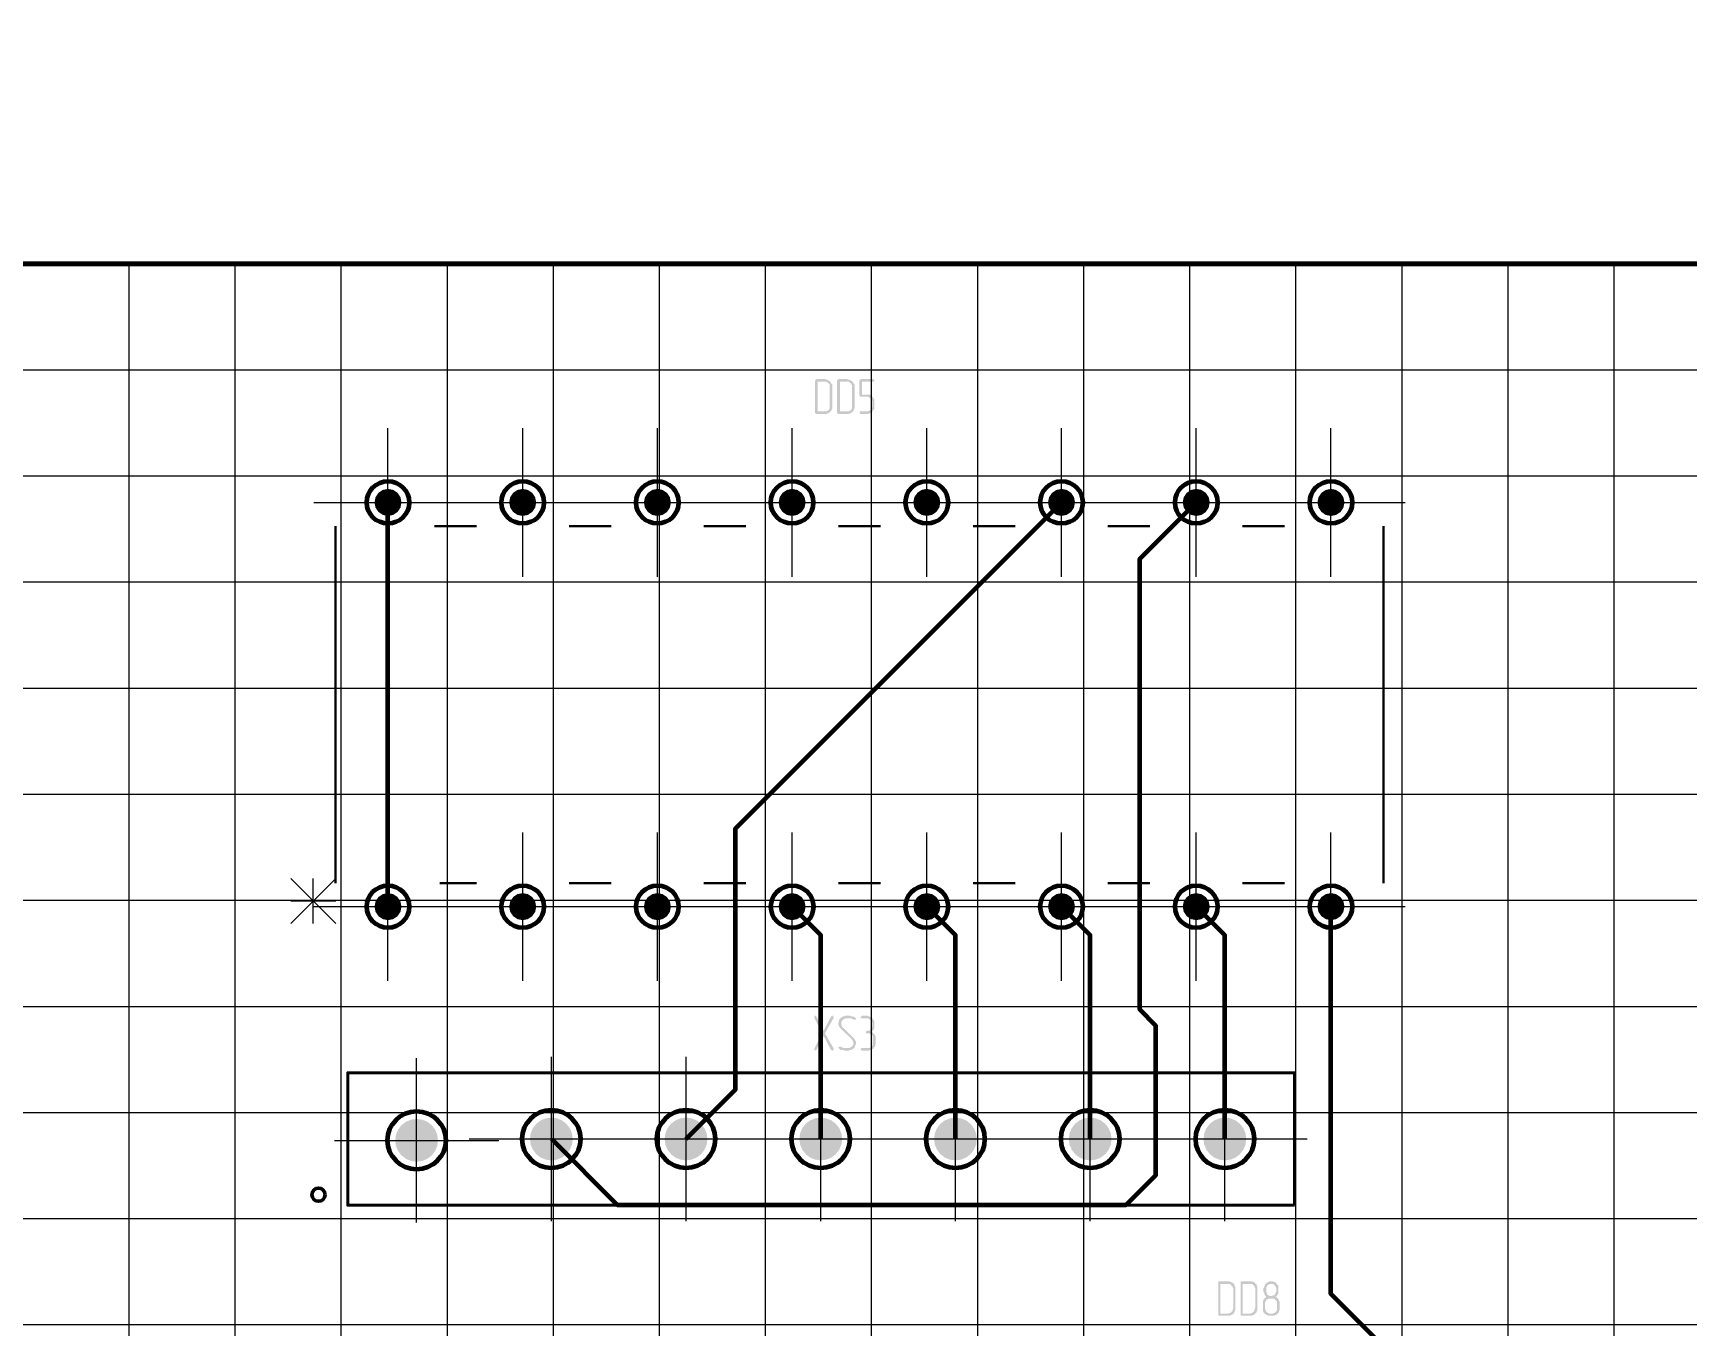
# Model space of a CAD drawing. Extents: x 260 to 1101, y 70 to 664.
# Drawn here: x 506.5 to 568.9, y 521.9 to 570.7 of the extents above; entities that cross this region are included whole.
import ezdxf

# ---------------------------------------------------------------- set-up
doc = ezdxf.new("R2010")
doc.units = 0
doc.header["$MEASUREMENT"] = 0
doc.layers.get('0').update_dxf_attribs({"linetype": 'CONTINUOUS', "lineweight": 15})
doc.layers.get('DEFPOINTS').update_dxf_attribs({"linetype": 'CONTINUOUS'})
doc.layers.add('PDF _Геометрия', color=7, linetype='CONTINUOUS')
doc.layers.add('PDF _Сплошная заливка', color=7, linetype='CONTINUOUS')
doc.styles.add('GOST type A0', font='', dxfattribs={"oblique": 15, "height": 3.5})
doc.styles.get('GOST type A0').set_extended_font_data('GOST type A')
doc.dimstyles.new('ГОСТ type A', dxfattribs={"dimtxt": 3.5, "dimasz": 3, "dimexe": 2, "dimexo": 0, "dimgap": 1, "dimtad": 1, "dimtoh": 1, "dimtxsty": 'GOST type A0', "dimcen": 0, "dimazin": 2, "dimtfac": 1, "dimtmove": 0, "dimatfit": 3, "dimfxl": 1, "dimarcsym": 0})

# ---------------------------------------------------------------- blocks, each defined once
blk = doc.blocks.new('*D4')
at = {"color": 0, "lineweight": -2, "transparency": 16777216}
for p, q in [((370.082, 561.979), (370.082, 583.979)), ((610.126, 561.979), (610.126, 583.979)), ((373.082, 581.979), (607.126, 581.979))]:
    blk.add_line(p, q, dxfattribs=at)
at = {"color": 0, "transparency": 16777216}
for points in [[(373.082, 582.479), (373.082, 581.479), (370.082, 581.979)], [(607.126, 582.479), (607.126, 581.479), (610.126, 581.979)]]:
    blk.add_solid(points, dxfattribs=at)
at = {"layer": 'DEFPOINTS', "color": 0, "transparency": 16777216}
for p in [(610.126, 581.979), (370.082, 561.979), (610.126, 561.979)]:
    blk.add_point(p, dxfattribs=at)
at = {"color": 0, "transparency": 16777216, "insert": (490.104, 584.992), "char_height": 3.5, "attachment_point": 5, "style": 'GOST type A0'}
blk.add_mtext('120±0,1', dxfattribs=at)
blk = doc.blocks.new('*D5')
at = {"color": 0, "lineweight": -2, "transparency": 16777216}
for p, q in [((375.083, 556.979), (375.083, 573.979)), ((605.126, 556.979), (605.126, 573.979)), ((378.083, 571.979), (602.126, 571.979))]:
    blk.add_line(p, q, dxfattribs=at)
at = {"color": 0, "transparency": 16777216}
for points in [[(378.083, 572.479), (378.083, 571.479), (375.083, 571.979)], [(602.126, 572.479), (602.126, 571.479), (605.126, 571.979)]]:
    blk.add_solid(points, dxfattribs=at)
at = {"layer": 'DEFPOINTS', "color": 0, "transparency": 16777216}
for p in [(605.126, 571.979), (375.083, 556.979), (605.126, 556.979)]:
    blk.add_point(p, dxfattribs=at)
at = {"color": 0, "transparency": 16777216, "insert": (490.104, 574.729), "char_height": 3.5, "attachment_point": 5, "style": 'GOST type A0'}
blk.add_mtext('115', dxfattribs=at)

msp = doc.modelspace()

# ---------------------------------------------------------------- hatches: boundary and pattern name
at = {"layer": 'PDF _Сплошная заливка', "transparency": 33554559}
h = msp.add_hatch(color=256, dxfattribs=at)
h.paths.add_polyline_path([(536.354, 557.527), (536.074, 557.527), (536.074, 556.41), (536.379, 556.41), (536.379, 556.41), (536.405, 556.41), (536.43, 556.435), (536.455, 556.435), (536.455, 556.435), (536.481, 556.46), (536.481, 556.46), (536.506, 556.46), (536.506, 556.486), (536.506, 556.511), (536.532, 556.511), (536.532, 556.537), (536.532, 556.562), (536.532, 556.587), (536.532, 557.324), (536.532, 557.349), (536.532, 557.349), (536.532, 557.375), (536.532, 557.375), (536.532, 557.4), (536.532, 557.426), (536.506, 557.451), (536.481, 557.476), (536.481, 557.476), (536.481, 557.476), (536.455, 557.476), (536.455, 557.502), (536.43, 557.502), (536.405, 557.527), (536.379, 557.527)], flags=0)
h.paths.add_polyline_path([(536.379, 557.603), (536.405, 557.603), (536.43, 557.603), (536.455, 557.603), (536.481, 557.578), (536.532, 557.553), (536.557, 557.527), (536.557, 557.527), (536.557, 557.527), (536.557, 557.527), (536.582, 557.502), (536.582, 557.476), (536.608, 557.451), (536.633, 557.426), (536.633, 557.375), (536.633, 557.349), (536.633, 557.349), (536.633, 556.587), (536.633, 556.587), (536.633, 556.587), (536.633, 556.587), (536.633, 556.562), (536.633, 556.562), (536.633, 556.537), (536.608, 556.486), (536.608, 556.46), (536.582, 556.435), (536.557, 556.41), (536.557, 556.384), (536.532, 556.384), (536.532, 556.384), (536.506, 556.359), (536.481, 556.333), (536.43, 556.333), (536.405, 556.308), (536.354, 556.308), (536.023, 556.308), (536.023, 556.308), (535.998, 556.333), (535.998, 556.333), (535.998, 556.333), (535.998, 556.333), (535.973, 556.359), (535.973, 557.578), (535.973, 557.578), (535.973, 557.578), (535.998, 557.578), (535.998, 557.603), (535.998, 557.603), (535.998, 557.603), (536.023, 557.603), (536.023, 557.629), (536.379, 557.629)], flags=0)
h = msp.add_hatch(color=256, dxfattribs=at)
h.paths.add_polyline_path([(537.192, 557.527), (536.913, 557.527), (536.913, 556.41), (537.217, 556.41), (537.217, 556.41), (537.243, 556.41), (537.268, 556.435), (537.268, 556.435), (537.294, 556.435), (537.319, 556.46), (537.319, 556.46), (537.344, 556.46), (537.344, 556.486), (537.344, 556.511), (537.37, 556.511), (537.37, 556.537), (537.37, 556.562), (537.37, 556.587), (537.37, 557.324), (537.37, 557.349), (537.37, 557.349), (537.37, 557.375), (537.37, 557.375), (537.37, 557.4), (537.344, 557.426), (537.344, 557.451), (537.319, 557.476), (537.319, 557.476), (537.319, 557.476), (537.294, 557.476), (537.294, 557.502), (537.268, 557.502), (537.243, 557.527), (537.217, 557.527)], flags=0)
h.paths.add_polyline_path([(537.217, 557.603), (537.243, 557.603), (537.268, 557.603), (537.294, 557.603), (537.319, 557.578), (537.37, 557.553), (537.395, 557.527), (537.395, 557.527), (537.395, 557.527), (537.395, 557.527), (537.421, 557.502), (537.421, 557.476), (537.446, 557.451), (537.471, 557.426), (537.471, 557.375), (537.471, 557.349), (537.471, 557.349), (537.471, 556.587), (537.471, 556.587), (537.471, 556.587), (537.471, 556.587), (537.471, 556.562), (537.471, 556.562), (537.471, 556.537), (537.446, 556.486), (537.446, 556.46), (537.421, 556.435), (537.395, 556.41), (537.395, 556.384), (537.37, 556.384), (537.37, 556.384), (537.344, 556.359), (537.319, 556.333), (537.268, 556.333), (537.243, 556.308), (537.192, 556.308), (536.862, 556.308), (536.862, 556.308), (536.836, 556.333), (536.836, 556.333), (536.836, 556.333), (536.811, 556.333), (536.811, 556.359), (536.811, 557.578), (536.811, 557.578), (536.811, 557.578), (536.811, 557.578), (536.836, 557.603), (536.836, 557.603), (536.836, 557.603), (536.862, 557.603), (536.862, 557.629), (537.192, 557.629)], flags=0)
for points in [[(538.183, 557.603), (538.183, 557.603), (538.208, 557.603), (538.208, 557.603), (538.208, 557.603), (538.208, 557.578), (538.208, 557.578), (538.208, 557.578), (538.208, 557.553), (538.208, 557.553), (538.208, 557.527), (538.208, 557.527), (538.183, 557.527), (538.183, 557.527), (538.157, 557.527), (537.751, 557.527), (537.751, 557.045), (537.954, 557.045), (537.954, 557.045), (537.98, 557.045), (538.005, 557.045), (538.03, 557.045), (538.081, 557.019), (538.107, 556.994), (538.132, 556.968), (538.132, 556.968), (538.157, 556.968), (538.157, 556.943), (538.183, 556.918), (538.183, 556.892), (538.208, 556.867), (538.208, 556.816), (538.208, 556.791), (538.208, 556.587), (538.208, 556.587), (538.208, 556.587), (538.208, 556.587), (538.208, 556.562), (538.208, 556.562), (538.208, 556.537), (538.208, 556.486), (538.183, 556.46), (538.157, 556.435), (538.132, 556.41), (538.132, 556.384), (538.132, 556.384), (538.107, 556.384), (538.081, 556.359), (538.056, 556.333), (538.005, 556.333), (537.98, 556.308), (537.929, 556.308), (537.7, 556.308), (537.7, 556.308), (537.675, 556.333), (537.675, 556.333), (537.675, 556.333), (537.675, 556.333), (537.649, 556.359), (537.649, 556.359), (537.649, 556.359), (537.649, 556.359), (537.675, 556.384), (537.675, 556.384), (537.675, 556.384), (537.675, 556.41), (537.7, 556.41), (537.7, 556.41), (537.954, 556.41), (537.954, 556.41), (537.98, 556.41), (538.005, 556.435), (538.03, 556.435), (538.056, 556.435), (538.056, 556.46), (538.081, 556.46), (538.081, 556.46), (538.081, 556.486), (538.107, 556.511), (538.107, 556.511), (538.107, 556.537), (538.132, 556.562), (538.132, 556.587), (538.132, 556.791), (538.132, 556.791), (538.132, 556.791), (538.132, 556.816), (538.107, 556.816), (538.107, 556.841), (538.107, 556.867), (538.081, 556.892), (538.056, 556.918), (538.056, 556.918), (538.056, 556.918), (538.056, 556.918), (538.03, 556.943), (538.005, 556.943), (537.98, 556.968), (537.954, 556.968), (537.929, 556.968), (537.7, 556.968), (537.7, 556.968), (537.675, 556.968), (537.675, 556.968), (537.675, 556.994), (537.649, 556.994), (537.649, 557.019), (537.649, 557.578), (537.649, 557.578), (537.649, 557.578), (537.649, 557.578), (537.675, 557.603), (537.675, 557.603), (537.675, 557.603), (537.7, 557.603), (537.7, 557.629), (538.183, 557.629)], [(519.87, 552.979), (519.36, 552.979), (519.399, 553.174), (519.509, 553.34), (519.674, 553.45), (519.87, 553.489)], [(524.951, 552.979), (524.441, 552.979), (524.479, 553.174), (524.59, 553.34), (524.755, 553.45), (524.951, 553.489)], [(530.031, 552.979), (529.522, 552.979), (529.56, 553.174), (529.671, 553.34), (529.836, 553.45), (530.031, 553.489)], [(535.112, 552.979), (534.603, 552.979), (534.641, 553.174), (534.752, 553.34), (534.917, 553.45), (535.112, 553.489)], [(540.193, 552.979), (539.683, 552.979), (539.722, 553.174), (539.833, 553.34), (539.998, 553.45), (540.193, 553.489)], [(545.274, 552.979), (544.764, 552.979), (544.803, 553.174), (544.914, 553.34), (545.079, 553.45), (545.274, 553.489)], [(550.355, 552.979), (549.845, 552.979), (549.884, 553.174), (549.995, 553.34), (550.16, 553.45), (550.355, 553.489)], [(555.436, 552.979), (554.926, 552.979), (554.965, 553.174), (555.076, 553.34), (555.241, 553.45), (555.436, 553.489)], [(519.87, 537.739), (519.36, 537.739), (519.399, 537.934), (519.509, 538.1), (519.674, 538.21), (519.87, 538.249)], [(524.951, 537.739), (524.441, 537.739), (524.479, 537.934), (524.59, 538.1), (524.755, 538.21), (524.951, 538.249)], [(530.031, 537.739), (529.522, 537.739), (529.56, 537.934), (529.671, 538.1), (529.836, 538.21), (530.031, 538.249)], [(535.112, 537.739), (534.603, 537.739), (534.641, 537.934), (534.752, 538.1), (534.917, 538.21), (535.112, 538.249)], [(540.193, 537.739), (539.683, 537.739), (539.722, 537.934), (539.833, 538.1), (539.998, 538.21), (540.193, 538.249)], [(545.274, 537.739), (544.764, 537.739), (544.803, 537.934), (544.914, 538.1), (545.079, 538.21), (545.274, 538.249)], [(550.355, 537.739), (549.845, 537.739), (549.884, 537.934), (549.995, 538.1), (550.16, 538.21), (550.355, 538.249)], [(555.436, 537.739), (554.926, 537.739), (554.965, 537.934), (555.076, 538.1), (555.241, 538.21), (555.436, 538.249)], [(536.633, 533.626), (536.658, 533.6), (536.658, 533.6), (536.658, 533.6), (536.684, 533.6), (536.684, 533.575), (536.684, 533.575), (536.684, 533.575), (536.684, 533.575), (536.684, 533.55), (536.684, 533.55), (536.354, 532.965), (536.684, 532.381), (536.684, 532.381), (536.684, 532.381), (536.684, 532.381), (536.684, 532.356), (536.684, 532.356), (536.684, 532.356), (536.684, 532.33), (536.658, 532.33), (536.658, 532.33), (536.658, 532.33), (536.633, 532.305), (536.633, 532.305), (536.633, 532.305), (536.608, 532.33), (536.608, 532.33), (536.608, 532.33), (536.582, 532.33), (536.303, 532.864), (536.023, 532.33), (536.023, 532.33), (536.023, 532.33), (535.998, 532.33), (535.998, 532.305), (535.973, 532.305), (535.973, 532.305), (535.973, 532.305), (535.973, 532.33), (535.947, 532.33), (535.947, 532.33), (535.947, 532.33), (535.947, 532.356), (535.947, 532.356), (535.947, 532.356), (535.947, 532.356), (535.947, 532.381), (535.947, 532.381), (536.252, 532.965), (535.947, 533.55), (535.947, 533.575), (535.947, 533.575), (535.947, 533.575), (535.947, 533.575), (535.947, 533.6), (535.947, 533.6), (535.973, 533.6), (535.973, 533.626), (535.998, 533.626), (535.998, 533.626), (535.998, 533.626), (536.023, 533.6), (536.023, 533.6), (536.023, 533.6), (536.303, 533.067), (536.582, 533.6), (536.582, 533.6), (536.582, 533.6), (536.608, 533.6), (536.608, 533.626), (536.633, 533.626), (536.633, 533.626)], [(537.319, 533.626), (537.319, 533.6), (537.344, 533.6), (537.395, 533.6), (537.395, 533.6), (537.395, 533.6), (537.421, 533.6), (537.421, 533.575), (537.446, 533.575), (537.471, 533.575), (537.497, 533.55), (537.497, 533.55), (537.497, 533.55), (537.497, 533.55), (537.522, 533.524), (537.522, 533.524), (537.522, 533.524), (537.522, 533.499), (537.522, 533.499), (537.522, 533.499), (537.522, 533.499), (537.497, 533.473), (537.497, 533.473), (537.497, 533.473), (537.471, 533.473), (537.471, 533.473), (537.446, 533.473), (537.446, 533.473), (537.421, 533.473), (537.421, 533.499), (537.395, 533.499), (537.37, 533.499), (537.344, 533.524), (537.319, 533.524), (537.294, 533.524), (537.141, 533.524), (537.116, 533.524), (537.09, 533.524), (537.09, 533.499), (537.065, 533.499), (537.04, 533.473), (537.014, 533.473), (537.014, 533.473), (537.014, 533.448), (536.989, 533.448), (536.989, 533.423), (536.989, 533.397), (536.963, 533.397), (536.963, 533.372), (536.963, 533.346), (536.963, 533.296), (536.963, 533.27), (536.963, 533.27), (536.963, 533.27), (536.963, 533.27), (536.989, 533.245), (536.989, 533.245), (536.989, 533.219), (537.014, 533.194), (537.421, 532.788), (537.446, 532.788), (537.446, 532.788), (537.446, 532.762), (537.446, 532.762), (537.471, 532.737), (537.471, 532.737), (537.497, 532.711), (537.497, 532.686), (537.497, 532.686), (537.522, 532.635), (537.522, 532.61), (537.522, 532.584), (537.522, 532.584), (537.522, 532.584), (537.522, 532.584), (537.522, 532.584), (537.522, 532.559), (537.497, 532.534), (537.497, 532.508), (537.471, 532.457), (537.471, 532.432), (537.446, 532.407), (537.446, 532.407), (537.421, 532.381), (537.395, 532.381), (537.37, 532.356), (537.344, 532.33), (537.319, 532.33), (537.268, 532.33), (537.268, 532.305), (537.243, 532.305), (537.09, 532.305), (537.09, 532.305), (537.065, 532.33), (537.04, 532.33), (536.989, 532.33), (536.963, 532.33), (536.913, 532.356), (536.887, 532.381), (536.862, 532.407), (536.862, 532.407), (536.862, 532.407), (536.862, 532.432), (536.862, 532.432), (536.887, 532.457), (536.887, 532.457), (536.887, 532.457), (536.887, 532.457), (536.913, 532.457), (536.938, 532.457), (536.938, 532.457), (536.963, 532.457), (536.963, 532.432), (536.989, 532.432), (537.014, 532.432), (537.04, 532.407), (537.065, 532.407), (537.09, 532.407), (537.243, 532.407), (537.268, 532.407), (537.268, 532.407), (537.294, 532.432), (537.319, 532.432), (537.344, 532.457), (537.37, 532.457), (537.37, 532.457), (537.37, 532.483), (537.37, 532.483), (537.395, 532.508), (537.395, 532.508), (537.421, 532.534), (537.421, 532.559), (537.421, 532.584), (537.421, 532.635), (537.421, 532.635), (537.421, 532.635), (537.421, 532.635), (537.421, 532.635), (537.421, 532.635), (537.395, 532.661), (537.395, 532.661), (537.395, 532.661), (537.395, 532.661), (537.395, 532.686), (537.395, 532.711), (537.37, 532.711), (537.37, 532.737), (536.938, 533.143), (536.938, 533.143), (536.938, 533.143), (536.938, 533.143), (536.938, 533.169), (536.913, 533.169), (536.913, 533.194), (536.887, 533.219), (536.887, 533.219), (536.887, 533.245), (536.887, 533.245), (536.887, 533.245), (536.887, 533.27), (536.862, 533.27), (536.862, 533.296), (536.862, 533.346), (536.862, 533.346), (536.862, 533.346), (536.862, 533.346), (536.862, 533.346), (536.862, 533.372), (536.887, 533.397), (536.887, 533.423), (536.887, 533.473), (536.913, 533.499), (536.938, 533.524), (536.938, 533.524), (536.938, 533.524), (536.963, 533.55), (536.963, 533.55), (536.989, 533.575), (537.04, 533.6), (537.065, 533.6), (537.09, 533.6), (537.116, 533.626), (537.294, 533.626)], [(537.954, 533.626), (537.98, 533.6), (538.005, 533.6), (538.03, 533.6), (538.056, 533.575), (538.107, 533.55), (538.132, 533.524), (538.132, 533.524), (538.157, 533.524), (538.157, 533.499), (538.183, 533.473), (538.183, 533.448), (538.208, 533.423), (538.208, 533.372), (538.208, 533.346), (538.208, 533.245), (538.208, 533.219), (538.208, 533.194), (538.208, 533.169), (538.208, 533.169), (538.208, 533.169), (538.208, 533.169), (538.208, 533.143), (538.183, 533.118), (538.183, 533.118), (538.183, 533.118), (538.183, 533.092), (538.183, 533.092), (538.157, 533.067), (538.157, 533.067), (538.132, 533.042), (538.107, 533.016), (538.107, 533.016), (538.132, 533.016), (538.132, 533.016), (538.157, 532.991), (538.157, 532.991), (538.183, 532.965), (538.208, 532.94), (538.208, 532.915), (538.208, 532.915), (538.234, 532.915), (538.234, 532.889), (538.234, 532.889), (538.259, 532.864), (538.259, 532.838), (538.259, 532.813), (538.259, 532.788), (538.259, 532.584), (538.259, 532.584), (538.259, 532.584), (538.259, 532.584), (538.259, 532.584), (538.259, 532.559), (538.259, 532.534), (538.234, 532.483), (538.234, 532.457), (538.208, 532.432), (538.183, 532.407), (538.183, 532.381), (538.157, 532.381), (538.157, 532.381), (538.132, 532.356), (538.107, 532.33), (538.056, 532.33), (538.03, 532.33), (537.98, 532.305), (537.751, 532.305), (537.751, 532.305), (537.726, 532.33), (537.726, 532.33), (537.726, 532.33), (537.7, 532.33), (537.7, 532.356), (537.7, 532.356), (537.7, 532.356), (537.7, 532.381), (537.7, 532.381), (537.726, 532.381), (537.726, 532.381), (537.726, 532.407), (537.726, 532.407), (537.751, 532.407), (538.005, 532.407), (538.005, 532.407), (538.03, 532.407), (538.056, 532.432), (538.081, 532.432), (538.081, 532.432), (538.107, 532.457), (538.107, 532.457), (538.132, 532.483), (538.132, 532.483), (538.132, 532.508), (538.157, 532.508), (538.157, 532.534), (538.157, 532.559), (538.157, 532.584), (538.157, 532.788), (538.157, 532.788), (538.157, 532.788), (538.157, 532.813), (538.157, 532.813), (538.157, 532.838), (538.157, 532.864), (538.132, 532.889), (538.107, 532.915), (538.107, 532.915), (538.107, 532.915), (538.081, 532.94), (538.081, 532.94), (538.056, 532.94), (538.03, 532.965), (538.005, 532.965), (537.98, 532.965), (537.929, 532.965), (537.929, 532.965), (537.903, 532.965), (537.903, 532.965), (537.903, 532.991), (537.903, 532.991), (537.903, 532.991), (537.878, 533.016), (537.878, 533.016), (537.903, 533.016), (537.903, 533.016), (537.903, 533.042), (537.903, 533.042), (537.903, 533.042), (537.929, 533.042), (537.929, 533.067), (537.954, 533.067), (537.954, 533.067), (537.98, 533.067), (538.005, 533.067), (538.03, 533.067), (538.056, 533.092), (538.056, 533.118), (538.081, 533.118), (538.081, 533.118), (538.081, 533.143), (538.107, 533.143), (538.107, 533.169), (538.107, 533.194), (538.132, 533.219), (538.132, 533.245), (538.132, 533.346), (538.132, 533.346), (538.132, 533.346), (538.132, 533.372), (538.107, 533.372), (538.107, 533.397), (538.107, 533.423), (538.081, 533.448), (538.056, 533.473), (538.056, 533.473), (538.056, 533.473), (538.056, 533.473), (538.03, 533.499), (538.005, 533.499), (537.98, 533.524), (537.954, 533.524), (537.929, 533.524), (537.751, 533.524), (537.751, 533.524), (537.726, 533.524), (537.726, 533.524), (537.726, 533.524), (537.7, 533.55), (537.7, 533.55), (537.7, 533.575), (537.7, 533.575), (537.7, 533.575), (537.7, 533.575), (537.726, 533.6), (537.726, 533.6), (537.726, 533.6), (537.726, 533.6), (537.751, 533.626)], [(520.95, 528.928), (520.95, 529.735), (521.159, 529.708), (521.353, 529.627), (521.521, 529.499), (521.649, 529.332), (521.729, 529.137), (521.757, 528.928)], [(526.031, 528.979), (526.031, 529.786), (526.24, 529.758), (526.434, 529.678), (526.602, 529.55), (526.73, 529.383), (526.81, 529.188), (526.838, 528.979)], [(531.112, 528.979), (531.112, 529.786), (531.32, 529.758), (531.515, 529.678), (531.683, 529.55), (531.811, 529.383), (531.891, 529.188), (531.919, 528.979)], [(536.193, 528.979), (536.193, 529.786), (536.401, 529.758), (536.596, 529.678), (536.763, 529.55), (536.892, 529.383), (536.972, 529.188), (537, 528.979)], [(541.274, 528.979), (541.274, 529.786), (541.482, 529.758), (541.677, 529.678), (541.844, 529.55), (541.973, 529.383), (542.053, 529.188), (542.081, 528.979)], [(546.354, 528.979), (546.354, 529.786), (546.563, 529.758), (546.758, 529.678), (546.925, 529.55), (547.054, 529.383), (547.134, 529.188), (547.162, 528.979)], [(551.435, 528.979), (551.435, 529.786), (551.644, 529.758), (551.839, 529.678), (552.006, 529.55), (552.135, 529.383), (552.215, 529.188), (552.243, 528.979)], [(526.031, 528.979), (526.031, 528.172), (525.822, 528.2), (525.627, 528.28), (525.46, 528.408), (525.332, 528.576), (525.251, 528.77), (525.224, 528.979)], [(531.112, 528.979), (531.112, 528.172), (530.903, 528.2), (530.708, 528.28), (530.541, 528.408), (530.413, 528.576), (530.332, 528.77), (530.305, 528.979)], [(536.193, 528.979), (536.193, 528.172), (535.984, 528.2), (535.789, 528.28), (535.622, 528.408), (535.494, 528.576), (535.413, 528.77), (535.386, 528.979)], [(541.274, 528.979), (541.274, 528.172), (541.065, 528.2), (540.87, 528.28), (540.703, 528.408), (540.575, 528.576), (540.494, 528.77), (540.467, 528.979)], [(546.354, 528.979), (546.354, 528.172), (546.146, 528.2), (545.951, 528.28), (545.784, 528.408), (545.656, 528.576), (545.575, 528.77), (545.548, 528.979)], [(551.435, 528.979), (551.435, 528.172), (551.227, 528.2), (551.032, 528.28), (550.865, 528.408), (550.737, 528.576), (550.656, 528.77), (550.629, 528.979)], [(520.95, 528.928), (520.95, 528.121), (520.741, 528.149), (520.546, 528.23), (520.379, 528.358), (520.251, 528.525), (520.17, 528.72), (520.143, 528.928)]]:
    msp.add_hatch(color=256, dxfattribs=at).paths.add_polyline_path(points)
at = {"layer": 'PDF _Сплошная заливка', "true_color": 0xffffff, "transparency": 33554559}
for points in [[(519.87, 553.489), (520.065, 553.45), (520.23, 553.34), (520.341, 553.174), (520.379, 552.979), (519.87, 552.979)], [(524.951, 553.489), (525.146, 553.45), (525.311, 553.34), (525.422, 553.174), (525.46, 552.979), (524.951, 552.979)], [(530.031, 553.489), (530.227, 553.45), (530.392, 553.34), (530.503, 553.174), (530.541, 552.979), (530.031, 552.979)], [(535.112, 553.489), (535.307, 553.45), (535.473, 553.34), (535.584, 553.174), (535.622, 552.979), (535.112, 552.979)], [(540.193, 553.489), (540.388, 553.45), (540.554, 553.34), (540.665, 553.174), (540.703, 552.979), (540.193, 552.979)], [(545.274, 553.489), (545.469, 553.45), (545.635, 553.34), (545.745, 553.174), (545.784, 552.979), (545.274, 552.979)], [(550.355, 553.489), (550.55, 553.45), (550.716, 553.34), (550.826, 553.174), (550.865, 552.979), (550.355, 552.979)], [(555.436, 553.489), (555.631, 553.45), (555.797, 553.34), (555.907, 553.174), (555.946, 552.979), (555.436, 552.979)], [(519.87, 552.469), (519.674, 552.508), (519.509, 552.619), (519.399, 552.784), (519.36, 552.979), (519.87, 552.979)], [(520.379, 552.979), (520.341, 552.784), (520.23, 552.619), (520.065, 552.508), (519.87, 552.469), (519.87, 552.979)], [(524.951, 552.469), (524.755, 552.508), (524.59, 552.619), (524.479, 552.784), (524.441, 552.979), (524.951, 552.979)], [(525.46, 552.979), (525.422, 552.784), (525.311, 552.619), (525.146, 552.508), (524.951, 552.469), (524.951, 552.979)], [(530.031, 552.469), (529.836, 552.508), (529.671, 552.619), (529.56, 552.784), (529.522, 552.979), (530.031, 552.979)], [(530.541, 552.979), (530.503, 552.784), (530.392, 552.619), (530.227, 552.508), (530.031, 552.469), (530.031, 552.979)], [(535.112, 552.469), (534.917, 552.508), (534.752, 552.619), (534.641, 552.784), (534.603, 552.979), (535.112, 552.979)], [(535.622, 552.979), (535.584, 552.784), (535.473, 552.619), (535.307, 552.508), (535.112, 552.469), (535.112, 552.979)], [(540.193, 552.469), (539.998, 552.508), (539.833, 552.619), (539.722, 552.784), (539.683, 552.979), (540.193, 552.979)], [(540.703, 552.979), (540.665, 552.784), (540.554, 552.619), (540.388, 552.508), (540.193, 552.469), (540.193, 552.979)], [(545.274, 552.469), (545.079, 552.508), (544.914, 552.619), (544.803, 552.784), (544.764, 552.979), (545.274, 552.979)], [(545.784, 552.979), (545.745, 552.784), (545.635, 552.619), (545.469, 552.508), (545.274, 552.469), (545.274, 552.979)], [(550.355, 552.469), (550.16, 552.508), (549.995, 552.619), (549.884, 552.784), (549.845, 552.979), (550.355, 552.979)], [(550.865, 552.979), (550.826, 552.784), (550.716, 552.619), (550.55, 552.508), (550.355, 552.469), (550.355, 552.979)], [(555.436, 552.469), (555.241, 552.508), (555.076, 552.619), (554.965, 552.784), (554.926, 552.979), (555.436, 552.979)], [(555.946, 552.979), (555.907, 552.784), (555.797, 552.619), (555.631, 552.508), (555.436, 552.469), (555.436, 552.979)], [(519.87, 537.229), (519.674, 537.268), (519.509, 537.379), (519.399, 537.544), (519.36, 537.739), (519.87, 537.739)], [(519.87, 538.249), (520.065, 538.21), (520.23, 538.1), (520.341, 537.934), (520.379, 537.739), (519.87, 537.739)], [(520.379, 537.739), (520.341, 537.544), (520.23, 537.379), (520.065, 537.268), (519.87, 537.229), (519.87, 537.739)], [(524.951, 537.229), (524.755, 537.268), (524.59, 537.379), (524.479, 537.544), (524.441, 537.739), (524.951, 537.739)], [(524.951, 538.249), (525.146, 538.21), (525.311, 538.1), (525.422, 537.934), (525.46, 537.739), (524.951, 537.739)], [(525.46, 537.739), (525.422, 537.544), (525.311, 537.379), (525.146, 537.268), (524.951, 537.229), (524.951, 537.739)], [(530.031, 537.229), (529.836, 537.268), (529.671, 537.379), (529.56, 537.544), (529.522, 537.739), (530.031, 537.739)], [(530.031, 538.249), (530.227, 538.21), (530.392, 538.1), (530.503, 537.934), (530.541, 537.739), (530.031, 537.739)], [(530.541, 537.739), (530.503, 537.544), (530.392, 537.379), (530.227, 537.268), (530.031, 537.229), (530.031, 537.739)], [(535.112, 537.229), (534.917, 537.268), (534.752, 537.379), (534.641, 537.544), (534.603, 537.739), (535.112, 537.739)], [(535.112, 538.249), (535.307, 538.21), (535.473, 538.1), (535.584, 537.934), (535.622, 537.739), (535.112, 537.739)], [(535.622, 537.739), (535.584, 537.544), (535.473, 537.379), (535.307, 537.268), (535.112, 537.229), (535.112, 537.739)], [(540.193, 537.229), (539.998, 537.268), (539.833, 537.379), (539.722, 537.544), (539.683, 537.739), (540.193, 537.739)], [(540.193, 538.249), (540.388, 538.21), (540.554, 538.1), (540.665, 537.934), (540.703, 537.739), (540.193, 537.739)], [(540.703, 537.739), (540.665, 537.544), (540.554, 537.379), (540.388, 537.268), (540.193, 537.229), (540.193, 537.739)], [(545.274, 537.229), (545.079, 537.268), (544.914, 537.379), (544.803, 537.544), (544.764, 537.739), (545.274, 537.739)], [(545.274, 538.249), (545.469, 538.21), (545.635, 538.1), (545.745, 537.934), (545.784, 537.739), (545.274, 537.739)], [(545.784, 537.739), (545.745, 537.544), (545.635, 537.379), (545.469, 537.268), (545.274, 537.229), (545.274, 537.739)], [(550.355, 537.229), (550.16, 537.268), (549.995, 537.379), (549.884, 537.544), (549.845, 537.739), (550.355, 537.739)], [(550.355, 538.249), (550.55, 538.21), (550.716, 538.1), (550.826, 537.934), (550.865, 537.739), (550.355, 537.739)], [(550.865, 537.739), (550.826, 537.544), (550.716, 537.379), (550.55, 537.268), (550.355, 537.229), (550.355, 537.739)], [(555.436, 537.229), (555.241, 537.268), (555.076, 537.379), (554.965, 537.544), (554.926, 537.739), (555.436, 537.739)], [(555.436, 538.249), (555.631, 538.21), (555.797, 538.1), (555.907, 537.934), (555.946, 537.739), (555.436, 537.739)], [(555.946, 537.739), (555.907, 537.544), (555.797, 537.379), (555.631, 537.268), (555.436, 537.229), (555.436, 537.739)], [(520.143, 528.928), (520.17, 529.137), (520.251, 529.332), (520.379, 529.499), (520.546, 529.627), (520.741, 529.708), (520.95, 529.735), (520.95, 528.928)], [(525.224, 528.979), (525.251, 529.188), (525.332, 529.383), (525.46, 529.55), (525.627, 529.678), (525.822, 529.758), (526.031, 529.786), (526.031, 528.979)], [(530.305, 528.979), (530.332, 529.188), (530.413, 529.383), (530.541, 529.55), (530.708, 529.678), (530.903, 529.758), (531.112, 529.786), (531.112, 528.979)], [(535.386, 528.979), (535.413, 529.188), (535.494, 529.383), (535.622, 529.55), (535.789, 529.678), (535.984, 529.758), (536.193, 529.786), (536.193, 528.979)], [(540.467, 528.979), (540.494, 529.188), (540.575, 529.383), (540.703, 529.55), (540.87, 529.678), (541.065, 529.758), (541.274, 529.786), (541.274, 528.979)], [(545.548, 528.979), (545.575, 529.188), (545.656, 529.383), (545.784, 529.55), (545.951, 529.678), (546.146, 529.758), (546.354, 529.786), (546.354, 528.979)], [(550.629, 528.979), (550.656, 529.188), (550.737, 529.383), (550.865, 529.55), (551.032, 529.678), (551.227, 529.758), (551.435, 529.786), (551.435, 528.979)], [(526.838, 528.979), (526.81, 528.77), (526.73, 528.576), (526.602, 528.408), (526.434, 528.28), (526.24, 528.2), (526.031, 528.172), (526.031, 528.979)], [(531.919, 528.979), (531.891, 528.77), (531.811, 528.576), (531.683, 528.408), (531.515, 528.28), (531.32, 528.2), (531.112, 528.172), (531.112, 528.979)], [(537, 528.979), (536.972, 528.77), (536.892, 528.576), (536.763, 528.408), (536.596, 528.28), (536.401, 528.2), (536.193, 528.172), (536.193, 528.979)], [(542.081, 528.979), (542.053, 528.77), (541.973, 528.576), (541.844, 528.408), (541.677, 528.28), (541.482, 528.2), (541.274, 528.172), (541.274, 528.979)], [(547.162, 528.979), (547.134, 528.77), (547.054, 528.576), (546.925, 528.408), (546.758, 528.28), (546.563, 528.2), (546.354, 528.172), (546.354, 528.979)], [(552.243, 528.979), (552.215, 528.77), (552.135, 528.576), (552.006, 528.408), (551.839, 528.28), (551.644, 528.2), (551.435, 528.172), (551.435, 528.979)], [(521.757, 528.928), (521.729, 528.72), (521.649, 528.525), (521.521, 528.358), (521.353, 528.23), (521.159, 528.149), (520.95, 528.121), (520.95, 528.928)]]:
    msp.add_hatch(color=7, dxfattribs=at).paths.add_polyline_path(points)
at = {"layer": 'PDF _Сплошная заливка', "transparency": 33554559}
h = msp.add_hatch(color=256, dxfattribs=at)
h.paths.add_polyline_path([(551.546, 523.517), (551.266, 523.517), (551.266, 522.399), (551.571, 522.399), (551.571, 522.399), (551.597, 522.424), (551.622, 522.424), (551.647, 522.424), (551.673, 522.45), (551.673, 522.45), (551.673, 522.475), (551.698, 522.475), (551.698, 522.475), (551.724, 522.501), (551.724, 522.526), (551.724, 522.551), (551.749, 522.577), (551.749, 522.602), (551.749, 523.339), (551.749, 523.339), (551.749, 523.339), (551.749, 523.364), (551.724, 523.39), (551.724, 523.415), (551.724, 523.415), (551.698, 523.44), (551.673, 523.466), (551.673, 523.466), (551.673, 523.466), (551.673, 523.491), (551.647, 523.491), (551.622, 523.517), (551.597, 523.517), (551.571, 523.517)], flags=0)
h.paths.add_polyline_path([(551.571, 523.618), (551.597, 523.618), (551.622, 523.618), (551.647, 523.593), (551.673, 523.593), (551.724, 523.567), (551.749, 523.542), (551.749, 523.542), (551.749, 523.542), (551.774, 523.517), (551.774, 523.517), (551.8, 523.491), (551.8, 523.44), (551.825, 523.415), (551.825, 523.39), (551.825, 523.364), (551.825, 523.339), (551.825, 522.602), (551.825, 522.602), (551.825, 522.577), (551.825, 522.577), (551.825, 522.577), (551.825, 522.551), (551.825, 522.526), (551.8, 522.501), (551.8, 522.45), (551.774, 522.424), (551.749, 522.399), (551.749, 522.399), (551.749, 522.374), (551.724, 522.374), (551.698, 522.348), (551.673, 522.348), (551.622, 522.323), (551.597, 522.323), (551.546, 522.323), (551.215, 522.323), (551.215, 522.323), (551.215, 522.323), (551.19, 522.323), (551.19, 522.323), (551.19, 522.348), (551.19, 522.348), (551.19, 523.567), (551.19, 523.567), (551.19, 523.567), (551.19, 523.593), (551.19, 523.593), (551.19, 523.593), (551.19, 523.618), (551.215, 523.618), (551.215, 523.618)], flags=0)
h = msp.add_hatch(color=256, dxfattribs=at)
h.paths.add_polyline_path([(552.384, 523.517), (552.105, 523.517), (552.105, 522.399), (552.409, 522.399), (552.409, 522.399), (552.435, 522.424), (552.46, 522.424), (552.486, 522.424), (552.486, 522.45), (552.511, 522.45), (552.511, 522.475), (552.536, 522.475), (552.536, 522.475), (552.536, 522.501), (552.562, 522.526), (552.562, 522.551), (552.562, 522.577), (552.587, 522.602), (552.587, 523.339), (552.587, 523.339), (552.587, 523.339), (552.562, 523.364), (552.562, 523.39), (552.562, 523.415), (552.562, 523.415), (552.536, 523.44), (552.511, 523.466), (552.511, 523.466), (552.511, 523.466), (552.486, 523.491), (552.486, 523.491), (552.46, 523.517), (552.435, 523.517), (552.409, 523.517)], flags=0)
h.paths.add_polyline_path([(552.409, 523.618), (552.435, 523.618), (552.46, 523.618), (552.486, 523.593), (552.511, 523.593), (552.562, 523.567), (552.587, 523.542), (552.587, 523.542), (552.587, 523.542), (552.587, 523.517), (552.613, 523.517), (552.638, 523.491), (552.638, 523.44), (552.663, 523.415), (552.663, 523.39), (552.663, 523.364), (552.663, 523.339), (552.663, 522.602), (552.663, 522.602), (552.663, 522.577), (552.663, 522.577), (552.663, 522.577), (552.663, 522.551), (552.663, 522.526), (552.638, 522.501), (552.638, 522.45), (552.613, 522.424), (552.587, 522.399), (552.587, 522.399), (552.562, 522.374), (552.562, 522.374), (552.536, 522.348), (552.511, 522.348), (552.46, 522.323), (552.435, 522.323), (552.384, 522.323), (552.054, 522.323), (552.054, 522.323), (552.028, 522.323), (552.028, 522.323), (552.028, 522.323), (552.028, 522.348), (552.028, 522.348), (552.028, 523.567), (552.028, 523.567), (552.028, 523.567), (552.028, 523.593), (552.028, 523.593), (552.028, 523.593), (552.028, 523.618), (552.054, 523.618), (552.054, 523.618)], flags=0)
h = msp.add_hatch(color=256, dxfattribs=at)
h.paths.add_polyline_path([(553.172, 523.517), (553.172, 523.517), (553.146, 523.517), (553.146, 523.517), (553.121, 523.517), (553.095, 523.491), (553.07, 523.491), (553.045, 523.466), (553.045, 523.466), (553.045, 523.466), (553.019, 523.44), (553.019, 523.44), (553.019, 523.415), (552.994, 523.39), (552.994, 523.364), (552.994, 523.339), (552.994, 523.237), (552.994, 523.237), (552.994, 523.237), (552.994, 523.212), (552.994, 523.186), (553.019, 523.186), (553.019, 523.161), (553.019, 523.136), (553.045, 523.11), (553.045, 523.11), (553.045, 523.11), (553.07, 523.085), (553.095, 523.085), (553.095, 523.085), (553.121, 523.059), (553.146, 523.059), (553.172, 523.059), (553.197, 523.059), (553.197, 523.059), (553.222, 523.059), (553.248, 523.085), (553.273, 523.085), (553.299, 523.085), (553.299, 523.11), (553.299, 523.11), (553.324, 523.11), (553.324, 523.136), (553.349, 523.161), (553.349, 523.161), (553.349, 523.186), (553.375, 523.212), (553.375, 523.237), (553.375, 523.339), (553.375, 523.339), (553.375, 523.364), (553.375, 523.364), (553.349, 523.39), (553.349, 523.415), (553.349, 523.415), (553.324, 523.44), (553.299, 523.466), (553.299, 523.466), (553.299, 523.466), (553.299, 523.491), (553.273, 523.491), (553.248, 523.517), (553.222, 523.517), (553.197, 523.517)], flags=0)
h.paths.add_polyline_path([(553.222, 522.958), (553.121, 522.958), (553.095, 522.958), (553.095, 522.958), (553.07, 522.958), (553.045, 522.932), (553.019, 522.932), (552.994, 522.907), (552.994, 522.907), (552.994, 522.907), (552.994, 522.882), (552.968, 522.882), (552.968, 522.856), (552.968, 522.831), (552.943, 522.805), (552.943, 522.78), (552.943, 522.602), (552.943, 522.602), (552.943, 522.577), (552.943, 522.577), (552.968, 522.551), (552.968, 522.526), (552.968, 522.501), (552.994, 522.475), (552.994, 522.475), (552.994, 522.45), (553.019, 522.45), (553.019, 522.45), (553.045, 522.424), (553.07, 522.424), (553.07, 522.424), (553.095, 522.399), (553.121, 522.399), (553.248, 522.399), (553.248, 522.399), (553.273, 522.424), (553.299, 522.424), (553.324, 522.424), (553.324, 522.45), (553.349, 522.45), (553.349, 522.475), (553.375, 522.475), (553.375, 522.475), (553.375, 522.501), (553.4, 522.526), (553.4, 522.551), (553.4, 522.577), (553.4, 522.602), (553.4, 522.78), (553.4, 522.78), (553.4, 522.805), (553.4, 522.805), (553.4, 522.831), (553.4, 522.856), (553.4, 522.856), (553.375, 522.882), (553.349, 522.907), (553.349, 522.907), (553.349, 522.907), (553.324, 522.932), (553.324, 522.932), (553.299, 522.958), (553.273, 522.958), (553.248, 522.958)], flags=0)
h.paths.add_polyline_path([(553.197, 523.618), (553.222, 523.618), (553.248, 523.618), (553.273, 523.593), (553.299, 523.593), (553.349, 523.567), (553.375, 523.542), (553.375, 523.542), (553.375, 523.517), (553.4, 523.517), (553.4, 523.517), (553.4, 523.491), (553.426, 523.491), (553.451, 523.44), (553.451, 523.39), (553.451, 523.364), (553.451, 523.339), (553.451, 523.237), (553.451, 523.237), (553.451, 523.237), (553.451, 523.212), (553.451, 523.212), (553.451, 523.186), (553.451, 523.161), (553.451, 523.136), (553.426, 523.136), (553.426, 523.11), (553.426, 523.11), (553.426, 523.11), (553.4, 523.085), (553.4, 523.085), (553.4, 523.059), (553.375, 523.034), (553.349, 523.034), (553.349, 523.034), (553.375, 523.009), (553.375, 523.009), (553.4, 523.009), (553.4, 522.983), (553.426, 522.983), (553.451, 522.958), (553.451, 522.932), (553.451, 522.932), (553.476, 522.907), (553.476, 522.907), (553.476, 522.882), (553.502, 522.856), (553.502, 522.831), (553.502, 522.805), (553.502, 522.78), (553.502, 522.602), (553.502, 522.602), (553.502, 522.577), (553.502, 522.577), (553.502, 522.577), (553.502, 522.551), (553.502, 522.526), (553.476, 522.501), (553.476, 522.45), (553.451, 522.424), (553.426, 522.399), (553.426, 522.399), (553.4, 522.374), (553.4, 522.374), (553.375, 522.348), (553.349, 522.348), (553.299, 522.323), (553.273, 522.323), (553.222, 522.323), (553.121, 522.323), (553.121, 522.323), (553.095, 522.323), (553.07, 522.323), (553.045, 522.323), (553.019, 522.348), (552.968, 522.374), (552.943, 522.399), (552.943, 522.399), (552.943, 522.399), (552.918, 522.399), (552.918, 522.424), (552.892, 522.45), (552.892, 522.475), (552.867, 522.501), (552.867, 522.551), (552.867, 522.577), (552.867, 522.602), (552.867, 522.78), (552.867, 522.78), (552.867, 522.78), (552.867, 522.805), (552.867, 522.831), (552.867, 522.856), (552.867, 522.856), (552.892, 522.882), (552.892, 522.907), (552.892, 522.907), (552.892, 522.932), (552.918, 522.932), (552.918, 522.958), (552.943, 522.983), (552.968, 522.983), (552.968, 523.009), (552.994, 523.034), (552.994, 523.034), (552.994, 523.034), (552.994, 523.034), (552.968, 523.059), (552.968, 523.059), (552.943, 523.085), (552.943, 523.11), (552.918, 523.11), (552.918, 523.136), (552.918, 523.136), (552.918, 523.136), (552.918, 523.161), (552.918, 523.186), (552.918, 523.186), (552.892, 523.212), (552.892, 523.237), (552.892, 523.339), (552.892, 523.339), (552.892, 523.339), (552.892, 523.339), (552.892, 523.364), (552.918, 523.39), (552.918, 523.415), (552.918, 523.44), (552.943, 523.466), (552.943, 523.491), (552.994, 523.542), (552.994, 523.542), (552.994, 523.542), (552.994, 523.542), (553.019, 523.567), (553.019, 523.567), (553.045, 523.567), (553.07, 523.593), (553.121, 523.618), (553.146, 523.618)], flags=0)

# ---------------------------------------------------------------- linework, layer by layer
at = {"layer": 'PDF _Геометрия', "lineweight": 20}
for points in [[(367.601, 401.979), (370.082, 401.979), (610.126, 401.979), (610.126, 561.979), (370.082, 561.979)], [(368.842, 401.979), (370.082, 401.979), (370.082, 561.979), (610.126, 561.979), (610.126, 401.979)], [(510.108, 400.739), (510.108, 401.979), (510.108, 561.979)], [(514.109, 399.499), (514.109, 401.979), (514.109, 561.979)], [(518.109, 400.739), (518.109, 401.979), (518.109, 561.979)], [(522.11, 399.499), (522.11, 401.979), (522.11, 561.979)], [(526.111, 400.739), (526.111, 401.979), (526.111, 561.979)], [(530.111, 399.499), (530.111, 401.979), (530.111, 561.979)], [(534.112, 400.739), (534.112, 401.979), (534.112, 561.979)], [(538.113, 399.499), (538.113, 401.979), (538.113, 561.979)], [(542.114, 400.739), (542.114, 401.979), (542.114, 561.979)], [(546.114, 399.499), (546.114, 401.979), (546.114, 561.979)], [(550.115, 400.739), (550.115, 401.979), (550.115, 561.979)], [(554.116, 399.499), (554.116, 401.979), (554.116, 561.979)], [(558.117, 400.739), (558.117, 401.979), (558.117, 561.979)], [(562.118, 399.499), (562.118, 401.979), (562.118, 561.979)], [(566.118, 400.739), (566.118, 401.979), (566.118, 561.979)], [(368.842, 557.979), (370.082, 557.979), (610.126, 557.979)], [(519.87, 550.179), (519.87, 555.779)], [(519.87, 550.479), (519.87, 555.479)], [(524.951, 550.179), (524.951, 555.779)], [(524.951, 550.479), (524.951, 555.479)], [(530.031, 550.179), (530.031, 555.779)], [(530.031, 550.479), (530.031, 555.479)], [(535.112, 550.179), (535.112, 555.779)], [(535.112, 550.479), (535.112, 555.479)], [(540.193, 550.179), (540.193, 555.779)], [(540.193, 550.479), (540.193, 555.479)], [(545.274, 550.179), (545.274, 555.779)], [(545.274, 550.479), (545.274, 555.479)], [(550.355, 550.179), (550.355, 555.779)], [(550.355, 550.479), (550.355, 555.479)], [(555.436, 550.179), (555.436, 555.779)], [(555.436, 550.479), (555.436, 555.479)], [(367.601, 553.979), (370.082, 553.979), (610.126, 553.979)], [(517.069, 552.979), (522.67, 552.979)], [(517.369, 552.979), (522.37, 552.979)], [(522.15, 552.979), (527.751, 552.979)], [(522.45, 552.979), (527.451, 552.979)], [(527.231, 552.979), (532.832, 552.979)], [(527.531, 552.979), (532.532, 552.979)], [(532.312, 552.979), (537.913, 552.979)], [(532.612, 552.979), (537.613, 552.979)], [(537.393, 552.979), (542.994, 552.979)], [(537.693, 552.979), (542.694, 552.979)], [(542.474, 552.979), (548.075, 552.979)], [(542.774, 552.979), (547.775, 552.979)], [(547.555, 552.979), (553.156, 552.979)], [(547.855, 552.979), (552.856, 552.979)], [(552.636, 552.979), (558.237, 552.979)], [(552.936, 552.979), (557.937, 552.979)], [(368.842, 549.979), (370.082, 549.979), (610.126, 549.979)], [(367.601, 545.979), (370.082, 545.979), (610.126, 545.979)], [(368.842, 541.979), (370.082, 541.979), (610.126, 541.979)], [(519.87, 534.939), (519.87, 540.539)], [(519.87, 535.239), (519.87, 540.239)], [(524.951, 534.939), (524.951, 540.539)], [(524.951, 535.239), (524.951, 540.239)], [(530.031, 534.939), (530.031, 540.539)], [(530.031, 535.239), (530.031, 540.239)], [(535.112, 534.939), (535.112, 540.539)], [(535.112, 535.239), (535.112, 540.239)], [(540.193, 534.939), (540.193, 540.539)], [(540.193, 535.239), (540.193, 540.239)], [(545.274, 534.939), (545.274, 540.539)], [(545.274, 535.239), (545.274, 540.239)], [(550.355, 534.939), (550.355, 540.539)], [(550.355, 535.239), (550.355, 540.239)], [(555.436, 534.939), (555.436, 540.539)], [(555.436, 535.239), (555.436, 540.239)], [(367.601, 537.979), (370.082, 537.979), (610.126, 537.979)], [(517.069, 537.739), (522.67, 537.739)], [(517.369, 537.739), (522.37, 537.739)], [(522.15, 537.739), (527.751, 537.739)], [(522.45, 537.739), (527.451, 537.739)], [(527.231, 537.739), (532.832, 537.739)], [(527.531, 537.739), (532.532, 537.739)], [(532.312, 537.739), (537.913, 537.739)], [(532.612, 537.739), (537.613, 537.739)], [(537.393, 537.739), (542.994, 537.739)], [(537.693, 537.739), (542.694, 537.739)], [(542.474, 537.739), (548.075, 537.739)], [(542.774, 537.739), (547.775, 537.739)], [(547.555, 537.739), (553.156, 537.739)], [(547.855, 537.739), (552.856, 537.739)], [(552.636, 537.739), (558.237, 537.739)], [(552.936, 537.739), (557.937, 537.739)], [(368.842, 533.979), (370.082, 533.979), (610.126, 533.979)], [(520.95, 525.828), (520.95, 532.028)], [(520.95, 526.128), (520.95, 531.728)], [(526.031, 525.879), (526.031, 532.079)], [(526.031, 526.179), (526.031, 531.779)], [(531.112, 525.879), (531.112, 532.079)], [(531.112, 526.179), (531.112, 531.779)], [(536.193, 525.879), (536.193, 532.079)], [(536.193, 526.179), (536.193, 531.779)], [(541.274, 525.879), (541.274, 532.079)], [(541.274, 526.179), (541.274, 531.779)], [(546.354, 525.879), (546.354, 532.079)], [(546.354, 526.179), (546.354, 531.779)], [(551.435, 525.879), (551.435, 532.079)], [(551.435, 526.179), (551.435, 531.779)], [(367.601, 529.979), (370.082, 529.979), (610.126, 529.979)], [(522.93, 528.979), (529.131, 528.979)], [(523.23, 528.979), (528.831, 528.979)], [(528.011, 528.979), (534.212, 528.979)], [(528.311, 528.979), (533.912, 528.979)], [(533.092, 528.979), (539.293, 528.979)], [(533.392, 528.979), (538.993, 528.979)], [(538.173, 528.979), (544.374, 528.979)], [(538.473, 528.979), (544.074, 528.979)], [(543.254, 528.979), (549.455, 528.979)], [(543.554, 528.979), (549.155, 528.979)], [(548.335, 528.979), (554.536, 528.979)], [(548.635, 528.979), (554.236, 528.979)], [(517.849, 528.928), (524.05, 528.928)], [(518.149, 528.928), (523.75, 528.928)], [(368.842, 525.979), (370.082, 525.979), (610.126, 525.979)], [(367.601, 521.979), (370.082, 521.979), (610.126, 521.979)]]:
    msp.add_lwpolyline(points, dxfattribs=at)
at = {"layer": 'PDF _Геометрия', "lineweight": 60}
for points in [[(370.082, 561.979), (370.082, 401.979), (610.126, 401.979), (610.126, 561.979)], [(610.126, 561.979), (370.082, 561.979), (370.082, 401.979), (370.082, 561.979)]]:
    msp.add_lwpolyline(points, close=True, dxfattribs=at)
for points in [[(370.082, 561.979), (610.126, 561.979)], [(519.87, 537.739), (519.87, 552.979)], [(526.031, 528.979), (528.517, 526.493), (547.715, 526.493), (548.833, 527.611), (548.833, 533.249), (548.223, 533.859), (548.223, 550.847), (550.355, 552.979)], [(531.112, 528.979), (532.98, 530.847), (532.98, 540.687), (545.274, 552.979)], [(536.193, 528.979), (536.193, 536.659), (535.112, 537.739)], [(541.274, 528.979), (541.274, 536.659), (540.193, 537.739)], [(546.354, 528.979), (546.354, 536.659), (545.274, 537.739)], [(551.435, 528.979), (551.435, 536.659), (550.355, 537.739)], [(560.357, 518.219), (555.436, 523.139), (555.436, 537.739)]]:
    msp.add_lwpolyline(points, dxfattribs=at)
at = {"layer": 'PDF _Геометрия', "lineweight": 30}
for points in [[(517.888, 538.628), (517.888, 552.09)], [(521.618, 552.09), (523.202, 552.09)], [(526.699, 552.09), (528.283, 552.09)], [(531.78, 552.09), (533.364, 552.09)], [(536.86, 552.09), (538.445, 552.09)], [(541.941, 552.09), (543.526, 552.09)], [(547.022, 552.09), (548.607, 552.09)], [(552.103, 552.09), (553.688, 552.09)], [(557.418, 538.628), (557.418, 552.09)], [(521.831, 538.628), (523.202, 538.628)], [(526.699, 538.628), (528.283, 538.628)], [(531.78, 538.628), (533.364, 538.628)], [(536.86, 538.628), (538.445, 538.628)], [(541.941, 538.628), (543.526, 538.628)], [(547.022, 538.628), (548.607, 538.628)], [(552.103, 538.628), (553.688, 538.628)]]:
    msp.add_lwpolyline(points, dxfattribs=at)
at = {"layer": 'PDF _Геометрия', "lineweight": 15}
for points in [[(516.204, 537.104), (517.897, 538.797)], [(517.897, 537.104), (516.204, 538.797)], [(517.05, 537.104), (517.05, 538.797)], [(517.897, 537.95), (516.204, 537.95)]]:
    msp.add_lwpolyline(points, dxfattribs=at)
at = {"layer": 'PDF _Геометрия', "lineweight": 40}
msp.add_lwpolyline([(554.056, 526.479), (518.349, 526.479), (518.349, 531.479), (554.056, 531.479)], close=True, dxfattribs=at)
at = {"layer": 'PDF _Геометрия', "lineweight": 60}
for centre, radius in [((519.87, 552.979), 0.8), ((519.87, 552.979), 0.8), ((524.951, 552.979), 0.8), ((524.951, 552.979), 0.8), ((530.031, 552.979), 0.8), ((530.031, 552.979), 0.8), ((535.112, 552.979), 0.8), ((535.112, 552.979), 0.8), ((540.193, 552.979), 0.8), ((540.193, 552.979), 0.8), ((545.274, 552.979), 0.8), ((545.274, 552.979), 0.8), ((550.355, 552.979), 0.8), ((550.355, 552.979), 0.8), ((555.436, 552.979), 0.8), ((555.436, 552.979), 0.8), ((519.87, 537.739), 0.8), ((519.87, 537.739), 0.8), ((524.951, 537.739), 0.8), ((524.951, 537.739), 0.8), ((530.032, 537.739), 0.8), ((530.032, 537.739), 0.8), ((535.113, 537.739), 0.8), ((535.113, 537.739), 0.8), ((540.193, 537.739), 0.8), ((540.193, 537.739), 0.8), ((545.274, 537.739), 0.8), ((545.274, 537.739), 0.8), ((550.355, 537.739), 0.8), ((550.355, 537.739), 0.8), ((555.436, 537.739), 0.8), ((555.436, 537.739), 0.8), ((520.95, 528.928), 1.1), ((520.95, 528.928), 1.1), ((526.031, 528.979), 1.1), ((526.031, 528.979), 1.1), ((531.112, 528.979), 1.1), ((531.112, 528.979), 1.1), ((536.193, 528.979), 1.1), ((536.193, 528.979), 1.1), ((541.274, 528.979), 1.1), ((541.274, 528.979), 1.1), ((546.355, 528.979), 1.1), ((546.355, 528.979), 1.1), ((551.436, 528.979), 1.1), ((551.436, 528.979), 1.1)]:
    msp.add_circle(centre, radius, dxfattribs=at)
at = {"layer": 'PDF _Геометрия', "lineweight": 50}
msp.add_circle((517.249, 526.879), 0.25, dxfattribs=at)

# ---------------------------------------------------------------- dimensions: what is measured, and where the dimension line sits
for base, p1, p2, text, picture, middle in [((610.126, 581.979), (370.082, 561.979), (610.126, 561.979), '120±0,1', '*D4', (490.104, 584.992)), ((605.126, 571.979), (375.083, 556.979), (605.126, 556.979), '115', '*D5', (490.104, 574.729))]:
    dim = msp.add_linear_dim(base=base, p1=p1, p2=p2, text=text, dimstyle='ГОСТ type A')
    dim.commit()
    dim.dimension.update_dxf_attribs({"geometry": picture, "text_midpoint": middle})

doc.saveas('drawing.dxf')
